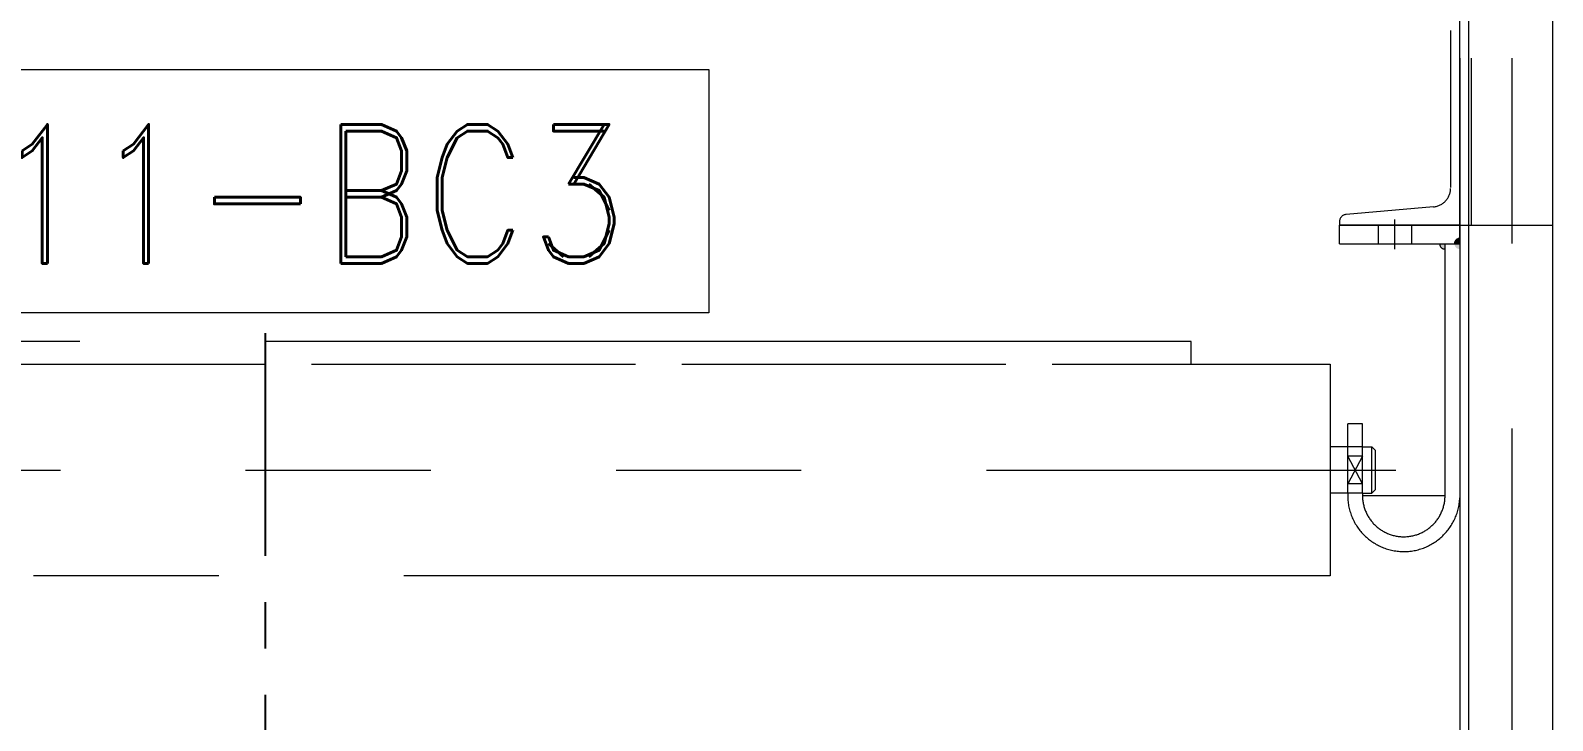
# Model space of a CAD drawing. Header units: inches. Extents: x 0 to 157513, y -28488 to 35640.
# Drawn here: x 58961 to 60605, y 17756 to 18501 of the extents above; entities that cross this region are included whole.
import ezdxf

# ---------------------------------------------------------------- set-up
doc = ezdxf.new("R2010")
doc.units = ezdxf.units.IN
doc.header["$LTSCALE"] = 400
doc.header["$MEASUREMENT"] = 0
doc.linetypes.add('CENTER', pattern=[2, 1.25, -0.25, 0.25, -0.25])
doc.linetypes.add('PHANTOM', pattern=[2.5, 1.25, -0.25, 0.25, -0.25, 0.25, -0.25])
doc.layers.add('BF STR', color=8, linetype='PHANTOM', lineweight=5)
doc.layers.add('bordertext', color=1, linetype='Continuous', lineweight=20)
doc.layers.add('cen', color=1, linetype='CENTER')
doc.styles.add('ROMAND', font='romand.shx', dxfattribs={"width": 0.85})

# ---------------------------------------------------------------- blocks, each defined once
blk = doc.blocks.new('convcs611bc3')
at = {"layer": 'BF STR'}
h = blk.add_hatch(color=256, dxfattribs=at)
h.paths.add_polyline_path([(-31004.78, 65627.64), (-31001.89, 65627.64), (-31001.89, 65624.75, -0.414214)])
h.paths.add_polyline_path([(-30996.78, 65627.64), (-30993.89, 65627.64), (-30993.89, 65624.75, -0.414214)])
blk.add_hatch(color=256, dxfattribs=at).paths.add_polyline_path([(-30993.89, 65630.53), (-30993.89, 65627.64), (-30996.78, 65627.64, -0.414214)])
for p, q in [((-30993.82, 66527.84, 276.55), (-30993.82, 65647.55, -4329.99)), ((-30993.82, 66527.84, 338.6), (-30993.82, 65637.64, -1663.4)), ((-30987.82, 66527.84, 338.6), (-30987.82, 65637.64, -1663.4)), ((-30965.82, 66527.84, 374.48), (-30965.82, 64483.84, -36.95)), ((-30943.82, 66527.84, 340.94), (-30943.82, 65637.64, -1663.13)), ((-30993.89, 65637.64, -1665.06), (-30993.89, 65762.64, -1665.06)), ((-30989.12, 65762.64, -991.61), (-30989.12, 64643.84, -991.61)), ((-30943.82, 65761.71, -991.61), (-30943.82, 64643.84, -991.61)), ((-30998.89, 65742.75, -1665.06), (-30998.89, 65657.97, -1665.06)), ((-30993.82, 65662.64, -991.61), (-30993.82, 64643.84, -1734.24)), ((-31008.02, 65647.57, -1665.06), (-31055.24, 65643.43, -1665.06)), ((-31028.89, 65624.64, -1665.06), (-31028.89, 65640.64, -1665.06)), ((-31028.89, 65624.64, -1665.06), (-31028.89, 65640.64, -1665.06)), ((-31058.89, 65639.45, -1665.06), (-31058.89, 65637.64, -1665.06)), ((-30993.89, 65637.64, -1665.06), (-31058.89, 65637.64, -1665.06)), ((-31058.89, 65627.64, -1665.06), (-31058.89, 65637.64, -1665.06)), ((-31058.89, 65637.64, -1665.06), (-30993.89, 65637.64, -1665.06)), ((-31037.89, 65637.64, -1665.06), (-31037.89, 65627.64, -1665.06)), ((-31019.89, 65637.64, -1665.06), (-31019.89, 65627.64, -1665.06)), ((-30993.89, 65627.64, -1665.06), (-30993.89, 65637.64, -1665.06)), ((-30993.82, 65637.64, -1663.4), (-30943.82, 65637.64, -1664.68)), ((-31058.89, 65627.64, -1665.06), (-30993.89, 65627.64, -1665.06)), ((-31001.89, 65627.64, -1665.06), (-31001.89, 65490.49, -1665.06)), ((-30993.89, 65627.64, -1665.06), (-30993.89, 65490.49, -1665.06)), ((-31138.89, 65574.84, -1665.06), (-32138.89, 65574.84, -1665.06)), ((-31138.89, 65562.64, -1665.06), (-31138.89, 65574.84, -1665.06)), ((-32213.89, 65562.64, -1665.06), (-31063.89, 65562.64, -1665.06)), ((-32138.89, 65562.64, -1665.06), (-31138.89, 65562.64, -1665.06)), ((-31063.89, 65562.64, -1665.06), (-31063.89, 65448.34, -1665.06)), ((-31054.39, 65492.99, -1665.06), (-31054.39, 65530.49, -1665.06)), ((-31046.39, 65530.49, -1665.06), (-31054.39, 65530.49, -1665.06)), ((-31046.39, 65492.99, -1665.06), (-31046.39, 65530.49, -1665.06)), ((-31054.39, 65517.99, -1665.06), (-31063.89, 65517.99, -1665.06)), ((-31046.39, 65517.99, -1665.06), (-31054.39, 65517.99, -1665.06)), ((-31046.39, 65517.99, -1665.06), (-31054.39, 65517.99, -1665.06)), ((-31046.39, 65517.99, -1665.06), (-31041.39, 65517.99, -1665.06)), ((-31041.39, 65492.99, -1665.06), (-31041.39, 65517.99, -1665.06)), ((-31041.39, 65517.99, -1665.06), (-31039.39, 65515.99, -1665.06)), ((-31046.39, 65497.99, -1665.06), (-31054.39, 65512.99, -1665.06)), ((-31046.39, 65512.99, -1665.06), (-31054.39, 65497.99, -1665.06)), ((-31046.39, 65512.99, -1665.06), (-31054.39, 65512.99, -1665.06)), ((-31039.39, 65494.99, -1665.06), (-31039.39, 65515.99, -1665.06)), ((-32249.39, 65505.49, -1665.06), (-31028.39, 65505.49, -1665.06)), ((-31054.39, 65492.99, -1665.06), (-31063.89, 65492.99, -1665.06)), ((-31046.39, 65497.99, -1665.06), (-31054.39, 65497.99, -1665.06)), ((-31046.39, 65497.99, -1665.06), (-31054.39, 65497.99, -1665.06)), ((-31046.39, 65492.99, -1665.06), (-31054.39, 65492.99, -1665.06)), ((-31046.39, 65492.99, -1665.06), (-31041.39, 65492.99, -1665.06)), ((-31041.39, 65492.99, -1665.06), (-31039.39, 65494.99, -1665.06)), ((-31046.42, 65491.74, -1665.06), (-31001.89, 65491.74, -1665.06)), ((-31063.89, 65448.34, -1665.06), (-32213.89, 65448.34, -1665.06))]:
    blk.add_line(p, q, dxfattribs=at)
for centre, radius, start, end in [((-31008.89, 65657.53, -1665.06), 10, 275, 0), ((-31054.89, 65639.45, -1665.06), 4, 95, 180), ((-31001.89, 65627.64, -1665.06), 2.89, 180, 270), ((-30993.89, 65627.64, -1665.06), 2.89, 90, 180), ((-31024.14, 65491.77, -1665.06), 30.28, 177.68263, 357.58488), ((-31024.14, 65491.77, -1665.06), 22.29, 176.87479, 356.69424)]:
    blk.add_arc(centre, radius, start, end, dxfattribs=at)

msp = doc.modelspace()

# ---------------------------------------------------------------- linework, layer by layer
at = {"layer": 'cen', "ltscale": 0.5}
msp.add_line((59214.6, 33784, -366.4), (59214.6, 15766, -366.4), dxfattribs=at)

# ---------------------------------------------------------------- block references
at = {"xscale": 2, "yscale": 2, "zscale": 2}
msp.add_blockref('convcs611bc3', (122492.4, -112984.4, -46.9), dxfattribs=at)

# ---------------------------------------------------------------- next in the draw order: texts
at = {"insert": (58810.2, 18649.7, -255), "char_height": 150, "attachment_point": 1, "style": 'ROMAND', "bg_fill": 2}
msp.add_mtext('\\P611-BC3', dxfattribs=at)

# ---------------------------------------------------------------- next in the draw order: linework, layer by layer
at = {"layer": 'bordertext'}
msp.add_lwpolyline([(58746.5, 18458.8), (59693.8, 18458.8), (59693.8, 18196.3), (58746.5, 18196.3)], close=True, dxfattribs=at)

doc.saveas('drawing.dxf')
